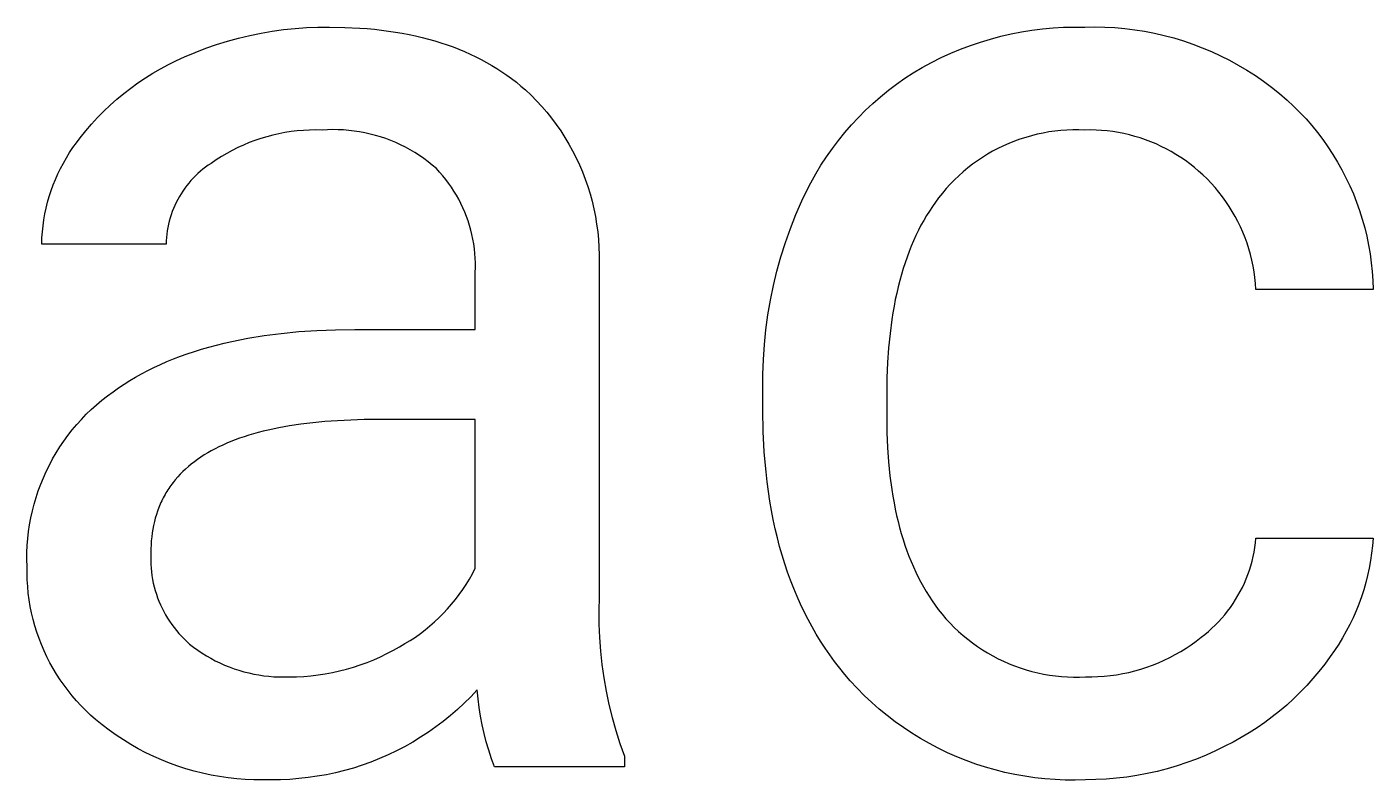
# Model space of a CAD drawing. Header units: millimetres. Extents: x -1656 to 3995, y -637 to 3312.
# Drawn here: x 3819 to 3874.8, y -136.8 to -105.6 of the extents above; entities that cross this region are included whole.
import ezdxf

# ---------------------------------------------------------------- set-up
doc = ezdxf.new("R2010")
doc.units = ezdxf.units.MM
doc.header["$MEASUREMENT"] = 0
doc.layers.add('Domyślny', color=7, linetype='Continuous', true_color=0x000000)

msp = doc.modelspace()

# ---------------------------------------------------------------- linework, layer by layer
at = {"layer": 'Domyślny'}
for p, q in [((3827.774, -106.028), (3828.236, -105.917)), ((3828.236, -105.917), (3828.701, -105.821)), ((3828.701, -105.821), (3829.169, -105.741)), ((3829.169, -105.741), (3829.639, -105.676)), ((3829.639, -105.676), (3830.112, -105.627)), ((3830.112, -105.627), (3830.585, -105.593)), ((3830.585, -105.593), (3831.06, -105.575)), ((3831.06, -105.575), (3831.535, -105.573)), ((3831.535, -105.573), (3832.174, -105.583)), ((3832.174, -105.583), (3832.795, -105.613)), ((3832.795, -105.613), (3833.1, -105.636)), ((3833.1, -105.636), (3833.4, -105.664)), ((3833.4, -105.664), (3833.695, -105.697)), ((3833.695, -105.697), (3833.986, -105.735)), ((3833.986, -105.735), (3834.273, -105.778)), ((3834.273, -105.778), (3834.555, -105.827)), ((3834.555, -105.827), (3834.833, -105.88)), ((3834.833, -105.88), (3835.107, -105.938)), ((3835.107, -105.938), (3835.376, -106.002)), ((3858.93, -106.066), (3859.353, -105.953)), ((3859.353, -105.953), (3859.781, -105.855)), ((3859.781, -105.855), (3860.211, -105.771)), ((3860.211, -105.771), (3860.644, -105.701)), ((3860.644, -105.701), (3861.079, -105.646)), ((3861.079, -105.646), (3861.516, -105.606)), ((3861.516, -105.606), (3861.954, -105.58)), ((3861.954, -105.58), (3862.392, -105.569)), ((3862.392, -105.569), (3862.831, -105.573)), ((3862.831, -105.573), (3863.245, -105.566)), ((3863.245, -105.566), (3863.66, -105.573)), ((3863.66, -105.573), (3864.075, -105.595)), ((3864.075, -105.595), (3864.488, -105.631)), ((3864.488, -105.631), (3864.9, -105.682)), ((3864.9, -105.682), (3865.31, -105.746)), ((3865.31, -105.746), (3865.717, -105.825)), ((3865.717, -105.825), (3866.122, -105.918)), ((3866.122, -105.918), (3866.523, -106.024)), ((3825.972, -106.622), (3826.415, -106.451)), ((3826.415, -106.451), (3826.863, -106.295)), ((3826.863, -106.295), (3827.316, -106.154)), ((3827.316, -106.154), (3827.774, -106.028)), ((3835.376, -106.002), (3835.641, -106.07)), ((3835.641, -106.07), (3835.901, -106.144)), ((3835.901, -106.144), (3836.157, -106.223)), ((3836.157, -106.223), (3836.409, -106.307)), ((3836.409, -106.307), (3836.656, -106.395)), ((3836.656, -106.395), (3836.899, -106.489)), ((3836.899, -106.489), (3837.137, -106.588)), ((3857.279, -106.657), (3857.684, -106.488)), ((3857.684, -106.488), (3858.094, -106.334)), ((3858.094, -106.334), (3858.51, -106.193)), ((3858.51, -106.193), (3858.93, -106.066)), ((3866.523, -106.024), (3866.92, -106.144)), ((3866.92, -106.144), (3867.313, -106.278)), ((3867.313, -106.278), (3867.7, -106.426)), ((3867.7, -106.426), (3868.083, -106.586)), ((3824.867, -107.121), (3825.198, -106.958)), ((3825.198, -106.958), (3825.534, -106.807)), ((3825.534, -106.807), (3825.972, -106.622)), ((3837.137, -106.588), (3837.371, -106.693)), ((3837.371, -106.693), (3837.601, -106.802)), ((3837.601, -106.802), (3837.826, -106.916)), ((3837.826, -106.916), (3838.047, -107.035)), ((3838.047, -107.035), (3838.264, -107.16)), ((3856.101, -107.242), (3856.487, -107.034)), ((3856.487, -107.034), (3856.88, -106.839)), ((3856.88, -106.839), (3857.279, -106.657)), ((3868.083, -106.586), (3868.46, -106.76)), ((3868.46, -106.76), (3868.83, -106.947)), ((3868.83, -106.947), (3869.194, -107.146)), ((3823.909, -107.675), (3824.222, -107.479)), ((3824.222, -107.479), (3824.541, -107.295)), ((3824.541, -107.295), (3824.867, -107.121)), ((3838.264, -107.16), (3838.476, -107.289)), ((3838.476, -107.289), (3838.683, -107.424)), ((3838.683, -107.424), (3838.887, -107.564)), ((3838.887, -107.564), (3839.086, -107.708)), ((3855.372, -107.694), (3855.723, -107.463)), ((3855.723, -107.463), (3856.101, -107.242)), ((3869.194, -107.146), (3869.551, -107.358)), ((3869.551, -107.358), (3869.901, -107.582)), ((3869.901, -107.582), (3870.242, -107.817)), ((3823.013, -108.323), (3823.304, -108.097)), ((3823.304, -108.097), (3823.603, -107.881)), ((3823.603, -107.881), (3823.909, -107.675)), ((3839.086, -107.708), (3839.28, -107.858)), ((3839.28, -107.858), (3839.47, -108.013)), ((3839.47, -108.013), (3839.656, -108.173)), ((3839.656, -108.173), (3839.889, -108.394)), ((3854.371, -108.455), (3854.696, -108.19)), ((3854.696, -108.19), (3855.03, -107.936)), ((3855.03, -107.936), (3855.372, -107.694)), ((3870.242, -107.817), (3870.575, -108.065)), ((3870.575, -108.065), (3870.899, -108.324)), ((3822.454, -108.804), (3822.729, -108.559)), ((3822.729, -108.559), (3823.013, -108.323)), ((3839.889, -108.394), (3840.115, -108.622)), ((3840.115, -108.622), (3840.332, -108.858)), ((3853.748, -109.018), (3854.055, -108.731)), ((3854.055, -108.731), (3854.371, -108.455)), ((3870.899, -108.324), (3871.215, -108.594)), ((3871.215, -108.594), (3871.485, -108.845)), ((3821.929, -109.322), (3822.187, -109.059)), ((3822.187, -109.059), (3822.454, -108.804)), ((3840.332, -108.858), (3840.541, -109.102)), ((3840.541, -109.102), (3840.742, -109.352)), ((3853.166, -109.622), (3853.452, -109.315)), ((3853.452, -109.315), (3853.748, -109.018)), ((3871.485, -108.845), (3871.746, -109.106)), ((3871.746, -109.106), (3871.998, -109.376)), ((3821.21, -110.163), (3821.44, -109.875)), ((3821.44, -109.875), (3821.68, -109.595)), ((3821.68, -109.595), (3821.929, -109.322)), ((3830.203, -109.871), (3829.947, -109.902)), ((3830.459, -109.85), (3830.203, -109.871)), ((3830.716, -109.836), (3830.459, -109.85)), ((3830.973, -109.832), (3830.716, -109.836)), ((3831.231, -109.836), (3830.973, -109.832)), ((3831.453, -109.824), (3831.231, -109.836)), ((3831.677, -109.819), (3831.453, -109.824)), ((3831.9, -109.822), (3831.677, -109.819)), ((3832.123, -109.833), (3831.9, -109.822)), ((3832.346, -109.852), (3832.123, -109.833)), ((3832.567, -109.878), (3832.346, -109.852)), ((3840.742, -109.352), (3840.934, -109.609)), ((3840.934, -109.609), (3841.117, -109.873)), ((3841.117, -109.873), (3841.291, -110.142)), ((3852.891, -109.939), (3853.166, -109.622)), ((3861.84, -109.856), (3861.594, -109.883)), ((3862.087, -109.838), (3861.84, -109.856)), ((3862.335, -109.829), (3862.087, -109.838)), ((3862.583, -109.829), (3862.335, -109.829)), ((3862.831, -109.836), (3862.583, -109.829)), ((3863.064, -109.834), (3862.831, -109.836)), ((3863.297, -109.84), (3863.064, -109.834)), ((3863.53, -109.853), (3863.297, -109.84)), ((3863.763, -109.874), (3863.53, -109.853)), ((3863.994, -109.904), (3863.763, -109.874)), ((3871.998, -109.376), (3872.24, -109.654)), ((3872.24, -109.654), (3872.473, -109.941)), ((3820.91, -110.565), (3821.057, -110.361)), ((3821.057, -110.361), (3821.21, -110.163)), ((3828.209, -110.359), (3827.971, -110.458)), ((3828.45, -110.269), (3828.209, -110.359)), ((3828.694, -110.186), (3828.45, -110.269)), ((3828.94, -110.112), (3828.694, -110.186)), ((3829.189, -110.047), (3828.94, -110.112)), ((3829.44, -109.99), (3829.189, -110.047)), ((3829.693, -109.942), (3829.44, -109.99)), ((3829.947, -109.902), (3829.693, -109.942)), ((3832.788, -109.912), (3832.567, -109.878)), ((3833.007, -109.953), (3832.788, -109.912)), ((3833.225, -110.002), (3833.007, -109.953)), ((3833.441, -110.059), (3833.225, -110.002)), ((3833.655, -110.123), (3833.441, -110.059)), ((3833.867, -110.194), (3833.655, -110.123)), ((3834.076, -110.273), (3833.867, -110.194)), ((3834.282, -110.359), (3834.076, -110.273)), ((3834.485, -110.452), (3834.282, -110.359)), ((3841.291, -110.142), (3841.456, -110.418)), ((3841.456, -110.418), (3841.612, -110.699)), ((3852.373, -110.599), (3852.626, -110.264)), ((3852.626, -110.264), (3852.891, -109.939)), ((3859.684, -110.394), (3859.458, -110.494)), ((3859.914, -110.301), (3859.684, -110.394)), ((3860.147, -110.217), (3859.914, -110.301)), ((3860.383, -110.14), (3860.147, -110.217)), ((3860.621, -110.072), (3860.383, -110.14)), ((3860.862, -110.012), (3860.621, -110.072)), ((3861.104, -109.961), (3860.862, -110.012)), ((3861.348, -109.917), (3861.104, -109.961)), ((3861.594, -109.883), (3861.348, -109.917)), ((3864.225, -109.941), (3863.994, -109.904)), ((3864.454, -109.986), (3864.225, -109.941)), ((3864.681, -110.038), (3864.454, -109.986)), ((3864.907, -110.098), (3864.681, -110.038)), ((3865.13, -110.166), (3864.907, -110.098)), ((3865.351, -110.242), (3865.13, -110.166)), ((3865.569, -110.324), (3865.351, -110.242)), ((3865.784, -110.415), (3865.569, -110.324)), ((3865.996, -110.512), (3865.784, -110.415)), ((3872.473, -109.941), (3872.696, -110.235)), ((3872.696, -110.235), (3872.909, -110.537)), ((3820.514, -111.203), (3820.639, -110.986)), ((3820.639, -110.986), (3820.771, -110.773)), ((3820.771, -110.773), (3820.91, -110.565)), ((3827.059, -110.933), (3826.842, -111.071)), ((3827.281, -110.803), (3827.059, -110.933)), ((3827.507, -110.68), (3827.281, -110.803)), ((3827.737, -110.565), (3827.507, -110.68)), ((3827.971, -110.458), (3827.737, -110.565)), ((3834.684, -110.552), (3834.485, -110.452)), ((3834.881, -110.658), (3834.684, -110.552)), ((3835.073, -110.772), (3834.881, -110.658)), ((3835.261, -110.892), (3835.073, -110.772)), ((3835.445, -111.019), (3835.261, -110.892)), ((3841.612, -110.699), (3841.757, -110.985)), ((3841.757, -110.985), (3841.893, -111.275)), ((3851.902, -111.293), (3852.132, -110.942)), ((3852.132, -110.942), (3852.373, -110.599)), ((3858.59, -110.972), (3858.384, -111.109)), ((3858.8, -110.841), (3858.59, -110.972)), ((3859.015, -110.718), (3858.8, -110.841)), ((3859.235, -110.602), (3859.015, -110.718)), ((3859.458, -110.494), (3859.235, -110.602)), ((3866.205, -110.617), (3865.996, -110.512)), ((3866.41, -110.728), (3866.205, -110.617)), ((3866.611, -110.847), (3866.41, -110.728)), ((3866.808, -110.972), (3866.611, -110.847)), ((3867.001, -111.104), (3866.808, -110.972)), ((3872.909, -110.537), (3873.112, -110.845)), ((3873.112, -110.845), (3873.303, -111.161)), ((3820.288, -111.65), (3820.397, -111.424)), ((3820.397, -111.424), (3820.514, -111.203)), ((3826.19, -111.545), (3826.087, -111.636)), ((3826.296, -111.457), (3826.19, -111.545)), ((3826.404, -111.374), (3826.296, -111.457)), ((3826.515, -111.293), (3826.404, -111.374)), ((3826.629, -111.217), (3826.515, -111.293)), ((3826.842, -111.071), (3826.629, -111.217)), ((3835.625, -111.152), (3835.445, -111.019)), ((3835.799, -111.29), (3835.625, -111.152)), ((3835.969, -111.435), (3835.799, -111.29)), ((3836.103, -111.579), (3835.969, -111.435)), ((3841.893, -111.275), (3842.019, -111.571)), ((3851.684, -111.652), (3851.902, -111.293)), ((3857.987, -111.406), (3857.796, -111.564)), ((3858.183, -111.254), (3857.987, -111.406)), ((3858.384, -111.109), (3858.183, -111.254)), ((3867.189, -111.242), (3867.001, -111.104)), ((3867.372, -111.386), (3867.189, -111.242)), ((3867.55, -111.537), (3867.372, -111.386)), ((3867.723, -111.694), (3867.55, -111.537)), ((3873.303, -111.161), (3873.484, -111.483)), ((3873.484, -111.483), (3873.654, -111.811)), ((3820.093, -112.111), (3820.186, -111.879)), ((3820.186, -111.879), (3820.288, -111.65)), ((3825.709, -112.034), (3825.623, -112.141)), ((3825.799, -111.929), (3825.709, -112.034)), ((3825.891, -111.828), (3825.799, -111.929)), ((3825.988, -111.731), (3825.891, -111.828)), ((3826.087, -111.636), (3825.988, -111.731)), ((3836.232, -111.728), (3836.103, -111.579)), ((3836.355, -111.881), (3836.232, -111.728)), ((3836.474, -112.038), (3836.355, -111.881)), ((3836.587, -112.198), (3836.474, -112.038)), ((3842.019, -111.571), (3842.134, -111.87)), ((3842.134, -111.87), (3842.24, -112.173)), ((3851.287, -112.391), (3851.479, -112.018)), ((3851.479, -112.018), (3851.684, -111.652)), ((3857.258, -112.077), (3857.091, -112.26)), ((3857.431, -111.9), (3857.258, -112.077)), ((3857.611, -111.729), (3857.431, -111.9)), ((3857.796, -111.564), (3857.611, -111.729)), ((3867.898, -111.863), (3867.723, -111.694)), ((3868.067, -112.039), (3867.898, -111.863)), ((3868.23, -112.22), (3868.067, -112.039)), ((3873.654, -111.811), (3873.812, -112.144)), ((3819.861, -112.826), (3819.93, -112.585)), ((3819.93, -112.585), (3820.007, -112.347)), ((3820.007, -112.347), (3820.093, -112.111)), ((3825.317, -112.596), (3825.251, -112.716)), ((3825.388, -112.478), (3825.317, -112.596)), ((3825.463, -112.363), (3825.388, -112.478)), ((3825.541, -112.25), (3825.463, -112.363)), ((3825.623, -112.141), (3825.541, -112.25)), ((3836.694, -112.363), (3836.587, -112.198)), ((3836.796, -112.531), (3836.694, -112.363)), ((3836.892, -112.703), (3836.796, -112.531)), ((3842.24, -112.173), (3842.335, -112.48)), ((3842.335, -112.48), (3842.419, -112.789)), ((3851.107, -112.77), (3851.287, -112.391)), ((3856.776, -112.643), (3856.644, -112.821)), ((3856.93, -112.449), (3856.776, -112.643)), ((3857.091, -112.26), (3856.93, -112.449)), ((3868.386, -112.407), (3868.23, -112.22)), ((3868.536, -112.599), (3868.386, -112.407)), ((3868.678, -112.796), (3868.536, -112.599)), ((3873.812, -112.144), (3873.959, -112.483)), ((3873.959, -112.483), (3874.094, -112.826)), ((3819.749, -113.314), (3819.801, -113.069)), ((3819.801, -113.069), (3819.861, -112.826)), ((3825.026, -113.216), (3824.98, -113.346)), ((3825.075, -113.088), (3825.026, -113.216)), ((3825.13, -112.962), (3825.075, -113.088)), ((3825.188, -112.838), (3825.13, -112.962)), ((3825.251, -112.716), (3825.188, -112.838)), ((3836.982, -112.877), (3836.892, -112.703)), ((3837.066, -113.055), (3836.982, -112.877)), ((3837.145, -113.235), (3837.066, -113.055)), ((3842.419, -112.789), (3842.493, -113.102)), ((3842.493, -113.102), (3842.556, -113.416)), ((3850.862, -113.338), (3851.107, -112.77)), ((3856.392, -113.191), (3856.273, -113.384)), ((3856.516, -113.004), (3856.392, -113.191)), ((3856.644, -112.821), (3856.516, -113.004)), ((3868.814, -112.999), (3868.678, -112.796)), ((3868.943, -113.205), (3868.814, -112.999)), ((3869.065, -113.417), (3868.943, -113.205)), ((3874.094, -112.826), (3874.218, -113.174)), ((3874.218, -113.174), (3874.329, -113.526)), ((3819.67, -113.809), (3819.705, -113.561)), ((3819.705, -113.561), (3819.749, -113.314)), ((3824.87, -113.742), (3824.842, -113.877)), ((3824.902, -113.609), (3824.87, -113.742)), ((3824.939, -113.476), (3824.902, -113.609)), ((3824.98, -113.346), (3824.939, -113.476)), ((3837.217, -113.418), (3837.145, -113.235)), ((3837.282, -113.603), (3837.217, -113.418)), ((3837.342, -113.791), (3837.282, -113.603)), ((3842.556, -113.416), (3842.608, -113.733)), ((3842.608, -113.733), (3842.65, -114.051)), ((3850.636, -113.913), (3850.862, -113.338)), ((3856.157, -113.581), (3856.046, -113.784)), ((3856.273, -113.384), (3856.157, -113.581)), ((3869.179, -113.632), (3869.065, -113.417)), ((3869.285, -113.851), (3869.179, -113.632)), ((3874.329, -113.526), (3874.429, -113.882)), ((3819.617, -114.558), (3819.626, -114.308)), ((3819.626, -114.308), (3819.644, -114.058)), ((3819.644, -114.058), (3819.67, -113.809)), ((3824.786, -114.284), (3824.777, -114.421)), ((3824.8, -114.148), (3824.786, -114.284)), ((3824.819, -114.012), (3824.8, -114.148)), ((3824.842, -113.877), (3824.819, -114.012)), ((3837.395, -113.98), (3837.342, -113.791)), ((3837.441, -114.171), (3837.395, -113.98)), ((3837.481, -114.363), (3837.441, -114.171)), ((3842.65, -114.051), (3842.68, -114.371)), ((3850.43, -114.496), (3850.636, -113.913)), ((3855.836, -114.203), (3855.738, -114.42)), ((3855.939, -113.991), (3855.836, -114.203)), ((3856.046, -113.784), (3855.939, -113.991)), ((3869.384, -114.074), (3869.285, -113.851)), ((3869.475, -114.3), (3869.384, -114.074)), ((3869.558, -114.529), (3869.475, -114.3)), ((3874.429, -113.882), (3874.516, -114.24)), ((3874.516, -114.24), (3874.59, -114.602)), ((3824.772, -114.558), (3819.617, -114.558)), ((3824.777, -114.421), (3824.772, -114.558)), ((3837.515, -114.557), (3837.481, -114.363)), ((3837.542, -114.752), (3837.515, -114.557)), ((3837.562, -114.947), (3837.542, -114.752)), ((3842.68, -114.371), (3842.7, -114.691)), ((3842.7, -114.691), (3842.709, -115.012)), ((3850.244, -115.086), (3850.43, -114.496)), ((3855.553, -114.869), (3855.467, -115.1)), ((3855.643, -114.642), (3855.553, -114.869)), ((3855.738, -114.42), (3855.643, -114.642)), ((3869.633, -114.761), (3869.558, -114.529)), ((3869.7, -114.995), (3869.633, -114.761)), ((3874.59, -114.602), (3874.653, -114.966)), ((3837.575, -115.143), (3837.562, -114.947)), ((3837.582, -115.34), (3837.575, -115.143)), ((3837.583, -115.536), (3837.582, -115.34)), ((3842.709, -115.012), (3842.706, -115.333)), ((3842.706, -115.333), (3842.706, -129.182)), ((3850.078, -115.682), (3850.244, -115.086)), ((3855.385, -115.337), (3855.307, -115.578)), ((3855.467, -115.1), (3855.385, -115.337)), ((3869.758, -115.231), (3869.7, -114.995)), ((3869.808, -115.47), (3869.758, -115.231)), ((3874.653, -114.966), (3874.703, -115.332)), ((3874.703, -115.332), (3874.74, -115.699)), ((3837.576, -115.733), (3837.583, -115.536)), ((3837.576, -118.098), (3837.576, -115.733)), ((3849.932, -116.283), (3850.078, -115.682)), ((3855.234, -115.825), (3855.165, -116.076)), ((3855.307, -115.578), (3855.234, -115.825)), ((3869.85, -115.71), (3869.808, -115.47)), ((3869.884, -115.951), (3869.85, -115.71)), ((3869.909, -116.193), (3869.884, -115.951)), ((3874.74, -115.699), (3874.765, -116.067)), ((3849.808, -116.888), (3849.932, -116.283)), ((3855.1, -116.332), (3855.039, -116.593)), ((3855.165, -116.076), (3855.1, -116.332)), ((3869.926, -116.436), (3869.909, -116.193)), ((3874.777, -116.436), (3869.926, -116.436)), ((3874.765, -116.067), (3874.777, -116.436)), ((3849.704, -117.498), (3849.808, -116.888)), ((3854.982, -116.859), (3854.93, -117.13)), ((3855.039, -116.593), (3854.982, -116.859)), ((3849.62, -118.111), (3849.704, -117.498)), ((3854.882, -117.406), (3854.837, -117.687)), ((3854.93, -117.13), (3854.882, -117.406)), ((3829.54, -118.259), (3830.268, -118.188)), ((3830.268, -118.188), (3831.019, -118.138)), ((3831.019, -118.138), (3831.792, -118.108)), ((3831.792, -118.108), (3832.588, -118.098)), ((3832.588, -118.098), (3837.576, -118.098)), ((3849.558, -118.726), (3849.62, -118.111)), ((3854.837, -117.687), (3854.762, -118.263)), ((3826.544, -118.826), (3826.854, -118.743)), ((3826.854, -118.743), (3827.17, -118.665)), ((3827.17, -118.665), (3827.492, -118.591)), ((3827.492, -118.591), (3827.819, -118.523)), ((3827.819, -118.523), (3828.152, -118.46)), ((3828.152, -118.46), (3828.835, -118.35)), ((3828.835, -118.35), (3829.54, -118.259)), ((3849.517, -119.343), (3849.558, -118.726)), ((3854.762, -118.263), (3854.703, -118.858)), ((3824.801, -119.43), (3825.078, -119.317)), ((3825.078, -119.317), (3825.36, -119.209)), ((3825.36, -119.209), (3825.647, -119.105)), ((3825.647, -119.105), (3825.941, -119.007)), ((3825.941, -119.007), (3826.239, -118.914)), ((3826.239, -118.914), (3826.544, -118.826)), ((3849.497, -119.961), (3849.517, -119.343)), ((3854.703, -118.858), (3854.661, -119.473)), ((3823.753, -119.934), (3824.007, -119.801)), ((3824.007, -119.801), (3824.266, -119.672)), ((3824.266, -119.672), (3824.531, -119.549)), ((3824.531, -119.549), (3824.801, -119.43)), ((3854.661, -119.473), (3854.636, -120.108)), ((3822.795, -120.519), (3823.026, -120.365)), ((3823.026, -120.365), (3823.263, -120.216)), ((3823.263, -120.216), (3823.505, -120.073)), ((3823.505, -120.073), (3823.753, -119.934)), ((3849.498, -120.579), (3849.497, -119.961)), ((3854.636, -120.108), (3854.628, -120.763)), ((3821.885, -121.215), (3822.107, -121.028)), ((3822.107, -121.028), (3822.335, -120.849)), ((3822.335, -120.849), (3822.57, -120.677)), ((3822.57, -120.677), (3822.795, -120.519)), ((3849.498, -121.441), (3849.498, -120.579)), ((3854.628, -120.763), (3854.628, -121.729)), ((3821.462, -121.612), (3821.67, -121.41)), ((3821.67, -121.41), (3821.885, -121.215)), ((3849.512, -122.319), (3849.498, -121.441)), ((3820.88, -122.259), (3821.066, -122.037)), ((3821.066, -122.037), (3821.26, -121.821)), ((3821.26, -121.821), (3821.462, -121.612)), ((3829.887, -122.093), (3829.436, -122.174)), ((3830.356, -122.023), (3829.887, -122.093)), ((3830.844, -121.963), (3830.356, -122.023)), ((3831.35, -121.915), (3830.844, -121.963)), ((3831.874, -121.877), (3831.35, -121.915)), ((3832.417, -121.85), (3831.874, -121.877)), ((3832.978, -121.834), (3832.417, -121.85)), ((3833.558, -121.829), (3832.978, -121.834)), ((3837.576, -121.829), (3833.558, -121.829)), ((3837.576, -127.991), (3837.576, -121.829)), ((3854.628, -121.729), (3854.636, -122.366)), ((3820.531, -122.722), (3820.701, -122.487)), ((3820.701, -122.487), (3820.88, -122.259)), ((3827.634, -122.672), (3827.457, -122.741)), ((3827.816, -122.606), (3827.634, -122.672)), ((3828.002, -122.542), (3827.816, -122.606)), ((3828.193, -122.482), (3828.002, -122.542)), ((3828.389, -122.423), (3828.193, -122.482)), ((3828.589, -122.368), (3828.389, -122.423)), ((3828.794, -122.316), (3828.589, -122.368)), ((3829.003, -122.266), (3828.794, -122.316)), ((3829.436, -122.174), (3829.003, -122.266)), ((3849.554, -123.172), (3849.512, -122.319)), ((3854.636, -122.366), (3854.661, -122.984)), ((3820.068, -123.459), (3820.214, -123.208)), ((3820.214, -123.208), (3820.368, -122.963)), ((3820.368, -122.963), (3820.531, -122.722)), ((3826.491, -123.21), (3826.346, -123.298)), ((3826.641, -123.125), (3826.491, -123.21)), ((3826.795, -123.043), (3826.641, -123.125)), ((3826.953, -122.963), (3826.795, -123.043)), ((3827.117, -122.886), (3826.953, -122.963)), ((3827.285, -122.812), (3827.117, -122.886)), ((3827.457, -122.741), (3827.285, -122.812)), ((3849.586, -123.59), (3849.554, -123.172)), ((3854.661, -122.984), (3854.703, -123.584)), ((3819.803, -123.976), (3819.931, -123.715)), ((3819.931, -123.715), (3820.068, -123.459)), ((3825.69, -123.777), (3825.573, -123.88)), ((3825.812, -123.675), (3825.69, -123.777)), ((3825.939, -123.577), (3825.812, -123.675)), ((3826.07, -123.481), (3825.939, -123.577)), ((3826.206, -123.388), (3826.07, -123.481)), ((3826.346, -123.298), (3826.206, -123.388)), ((3849.625, -124.002), (3849.586, -123.59)), ((3854.703, -123.584), (3854.761, -124.166)), ((3819.574, -124.509), (3819.684, -124.24)), ((3819.684, -124.24), (3819.803, -123.976)), ((3825.15, -124.323), (3825.102, -124.381)), ((3825.249, -124.208), (3825.15, -124.323)), ((3825.352, -124.096), (3825.249, -124.208)), ((3825.46, -123.987), (3825.352, -124.096)), ((3825.573, -123.88), (3825.46, -123.987)), ((3849.671, -124.409), (3849.625, -124.002)), ((3854.761, -124.166), (3854.836, -124.729)), ((3819.383, -125.057), (3819.474, -124.781)), ((3819.474, -124.781), (3819.574, -124.509)), ((3824.762, -124.872), (3824.724, -124.937)), ((3824.8, -124.809), (3824.762, -124.872)), ((3824.84, -124.745), (3824.8, -124.809)), ((3824.881, -124.683), (3824.84, -124.745)), ((3824.923, -124.621), (3824.881, -124.683)), ((3824.966, -124.56), (3824.923, -124.621)), ((3825.01, -124.5), (3824.966, -124.56)), ((3825.055, -124.44), (3825.01, -124.5)), ((3825.102, -124.381), (3825.055, -124.44)), ((3849.724, -124.809), (3849.671, -124.409)), ((3849.784, -125.204), (3849.724, -124.809)), ((3854.836, -124.729), (3854.88, -125.003)), ((3819.23, -125.617), (3819.301, -125.335)), ((3819.301, -125.335), (3819.383, -125.057)), ((3824.467, -125.476), (3824.414, -125.618)), ((3824.495, -125.406), (3824.467, -125.476)), ((3824.524, -125.337), (3824.495, -125.406)), ((3824.555, -125.269), (3824.524, -125.337)), ((3824.586, -125.201), (3824.555, -125.269)), ((3824.619, -125.134), (3824.586, -125.201)), ((3824.653, -125.068), (3824.619, -125.134)), ((3824.688, -125.002), (3824.653, -125.068)), ((3824.724, -124.937), (3824.688, -125.002)), ((3849.851, -125.592), (3849.784, -125.204)), ((3854.88, -125.003), (3854.928, -125.273)), ((3854.928, -125.273), (3854.98, -125.538)), ((3819.115, -126.185), (3819.167, -125.9)), ((3819.167, -125.9), (3819.23, -125.617)), ((3824.322, -125.909), (3824.282, -126.059)), ((3824.365, -125.762), (3824.322, -125.909)), ((3824.414, -125.618), (3824.365, -125.762)), ((3849.925, -125.975), (3849.851, -125.592)), ((3850.007, -126.352), (3849.925, -125.975)), ((3854.98, -125.538), (3855.036, -125.799)), ((3855.036, -125.799), (3855.097, -126.055)), ((3819.04, -126.761), (3819.073, -126.473)), ((3819.073, -126.473), (3819.115, -126.185)), ((3824.193, -126.524), (3824.172, -126.685)), ((3824.218, -126.367), (3824.193, -126.524)), ((3824.248, -126.212), (3824.218, -126.367)), ((3824.282, -126.059), (3824.248, -126.212)), ((3850.095, -126.723), (3850.007, -126.352)), ((3855.097, -126.055), (3855.161, -126.306)), ((3855.161, -126.306), (3855.23, -126.552)), ((3855.23, -126.552), (3855.303, -126.794)), ((3819.005, -127.34), (3819.017, -127.05)), ((3819.017, -127.05), (3819.04, -126.761)), ((3824.144, -127.014), (3824.138, -127.183)), ((3824.156, -126.848), (3824.144, -127.014)), ((3824.172, -126.685), (3824.156, -126.848)), ((3850.19, -127.088), (3850.095, -126.723)), ((3850.293, -127.447), (3850.19, -127.088)), ((3855.303, -126.794), (3855.38, -127.032)), ((3855.38, -127.032), (3855.461, -127.264)), ((3869.847, -127.32), (3869.88, -127.13)), ((3869.88, -127.13), (3869.906, -126.938)), ((3869.906, -126.938), (3869.926, -126.746)), ((3869.926, -126.746), (3874.777, -126.746)), ((3874.752, -127.056), (3874.717, -127.365)), ((3874.777, -126.746), (3874.752, -127.056)), ((3819.002, -127.63), (3819.005, -127.34)), ((3819.009, -127.92), (3819.002, -127.63)), ((3824.135, -127.354), (3824.13, -127.511)), ((3824.13, -127.511), (3824.13, -127.669)), ((3824.13, -127.669), (3824.135, -127.826)), ((3824.138, -127.183), (3824.135, -127.354)), ((3850.402, -127.8), (3850.293, -127.447)), ((3855.461, -127.264), (3855.547, -127.492)), ((3855.547, -127.492), (3855.636, -127.716)), ((3855.636, -127.716), (3855.73, -127.935)), ((3869.711, -127.883), (3869.763, -127.697)), ((3869.763, -127.697), (3869.808, -127.509)), ((3869.808, -127.509), (3869.847, -127.32)), ((3874.672, -127.673), (3874.617, -127.979)), ((3874.717, -127.365), (3874.672, -127.673)), ((3819.008, -128.196), (3819.009, -127.92)), ((3819.016, -128.472), (3819.008, -128.196)), ((3824.135, -127.826), (3824.145, -127.983)), ((3824.145, -127.983), (3824.161, -128.139)), ((3824.161, -128.139), (3824.182, -128.295)), ((3837.333, -128.438), (3837.459, -128.217)), ((3837.459, -128.217), (3837.576, -127.991)), ((3850.519, -128.148), (3850.402, -127.8)), ((3850.643, -128.489), (3850.519, -128.148)), ((3855.73, -127.935), (3855.828, -128.149)), ((3855.828, -128.149), (3855.93, -128.358)), ((3869.519, -128.43), (3869.589, -128.25)), ((3869.589, -128.25), (3869.653, -128.067)), ((3869.653, -128.067), (3869.711, -127.883)), ((3874.617, -127.979), (3874.551, -128.283)), ((3819.033, -128.748), (3819.016, -128.472)), ((3819.059, -129.022), (3819.033, -128.748)), ((3824.182, -128.295), (3824.208, -128.45)), ((3824.208, -128.45), (3824.239, -128.604)), ((3824.239, -128.604), (3824.276, -128.757)), ((3824.276, -128.757), (3824.317, -128.909)), ((3837.061, -128.868), (3837.201, -128.656)), ((3837.201, -128.656), (3837.333, -128.438)), ((3850.773, -128.825), (3850.643, -128.489)), ((3850.911, -129.155), (3850.773, -128.825)), ((3855.93, -128.358), (3856.036, -128.563)), ((3856.036, -128.563), (3856.147, -128.763)), ((3856.147, -128.763), (3856.261, -128.959)), ((3869.273, -128.954), (3869.361, -128.782)), ((3869.361, -128.782), (3869.443, -128.607)), ((3869.443, -128.607), (3869.519, -128.43)), ((3874.475, -128.584), (3874.389, -128.883)), ((3874.551, -128.283), (3874.475, -128.584)), ((3819.095, -129.296), (3819.059, -129.022)), ((3819.141, -129.568), (3819.095, -129.296)), ((3824.317, -128.909), (3824.364, -129.059)), ((3824.364, -129.059), (3824.416, -129.208)), ((3824.416, -129.208), (3824.473, -129.354)), ((3824.473, -129.354), (3824.534, -129.499)), ((3836.6, -129.476), (3836.76, -129.279)), ((3836.76, -129.279), (3836.914, -129.076)), ((3836.914, -129.076), (3837.061, -128.868)), ((3842.706, -129.182), (3842.694, -129.742)), ((3851.056, -129.478), (3850.911, -129.155)), ((3856.261, -128.959), (3856.38, -129.149)), ((3856.38, -129.149), (3856.503, -129.336)), ((3856.503, -129.336), (3856.63, -129.517)), ((3868.976, -129.451), (3869.081, -129.289)), ((3869.081, -129.289), (3869.18, -129.123)), ((3869.18, -129.123), (3869.273, -128.954)), ((3874.293, -129.179), (3874.187, -129.472)), ((3874.389, -128.883), (3874.293, -129.179)), ((3819.195, -129.839), (3819.141, -129.568)), ((3819.259, -130.107), (3819.195, -129.839)), ((3824.534, -129.499), (3824.601, -129.642)), ((3824.601, -129.642), (3824.672, -129.782)), ((3824.672, -129.782), (3824.748, -129.92)), ((3824.748, -129.92), (3824.828, -130.055)), ((3836.079, -130.035), (3836.259, -129.854)), ((3836.259, -129.854), (3836.432, -129.668)), ((3836.432, -129.668), (3836.6, -129.476)), ((3842.694, -129.742), (3842.699, -130.302)), ((3851.208, -129.796), (3851.056, -129.478)), ((3851.367, -130.108), (3851.208, -129.796)), ((3856.63, -129.517), (3856.762, -129.694)), ((3856.762, -129.694), (3856.917, -129.889)), ((3856.917, -129.889), (3857.08, -130.078)), ((3868.504, -130.063), (3868.63, -129.916)), ((3868.63, -129.916), (3868.75, -129.765)), ((3868.75, -129.765), (3868.866, -129.61)), ((3868.866, -129.61), (3868.976, -129.451)), ((3874.072, -129.76), (3873.947, -130.045)), ((3874.187, -129.472), (3874.072, -129.76)), ((3819.332, -130.373), (3819.259, -130.107)), ((3819.414, -130.637), (3819.332, -130.373)), ((3824.828, -130.055), (3824.913, -130.187)), ((3824.913, -130.187), (3825.003, -130.317)), ((3825.003, -130.317), (3825.096, -130.443)), ((3825.096, -130.443), (3825.194, -130.566)), ((3835.505, -130.538), (3835.702, -130.376)), ((3835.702, -130.376), (3835.894, -130.209)), ((3835.894, -130.209), (3836.079, -130.035)), ((3842.699, -130.302), (3842.723, -130.861)), ((3851.533, -130.415), (3851.367, -130.108)), ((3851.706, -130.715), (3851.533, -130.415)), ((3857.08, -130.078), (3857.248, -130.261)), ((3857.248, -130.261), (3857.423, -130.438)), ((3857.423, -130.438), (3857.604, -130.61)), ((3867.955, -130.605), (3868.099, -130.477)), ((3868.099, -130.477), (3868.239, -130.343)), ((3868.239, -130.343), (3868.374, -130.205)), ((3868.374, -130.205), (3868.504, -130.063)), ((3873.812, -130.326), (3873.668, -130.601)), ((3873.947, -130.045), (3873.812, -130.326)), ((3819.505, -130.897), (3819.414, -130.637)), ((3819.605, -131.154), (3819.505, -130.897)), ((3825.194, -130.566), (3825.296, -130.686)), ((3825.296, -130.686), (3825.402, -130.802)), ((3825.402, -130.802), (3825.512, -130.915)), ((3825.512, -130.915), (3825.625, -131.024)), ((3825.625, -131.024), (3825.743, -131.129)), ((3834.666, -131.113), (3834.883, -130.98)), ((3834.883, -130.98), (3835.095, -130.84)), ((3835.095, -130.84), (3835.303, -130.692)), ((3835.303, -130.692), (3835.505, -130.538)), ((3842.723, -130.861), (3842.766, -131.419)), ((3851.886, -131.01), (3851.706, -130.715)), ((3852.074, -131.298), (3851.886, -131.01)), ((3857.604, -130.61), (3857.791, -130.774)), ((3857.791, -130.774), (3857.984, -130.933)), ((3857.984, -130.933), (3858.181, -131.084)), ((3867.24, -131.157), (3867.45, -131.006)), ((3867.45, -131.006), (3867.654, -130.848)), ((3867.654, -130.848), (3867.807, -130.729)), ((3867.807, -130.729), (3867.955, -130.605)), ((3873.515, -130.872), (3873.353, -131.137)), ((3873.668, -130.601), (3873.515, -130.872)), ((3819.713, -131.408), (3819.605, -131.154)), ((3819.831, -131.658), (3819.713, -131.408)), ((3825.743, -131.129), (3825.91, -131.259)), ((3825.91, -131.259), (3826.081, -131.383)), ((3826.081, -131.383), (3826.257, -131.501)), ((3826.257, -131.501), (3826.436, -131.613)), ((3826.436, -131.613), (3826.619, -131.718)), ((3833.649, -131.657), (3833.919, -131.526)), ((3833.919, -131.526), (3834.184, -131.387)), ((3834.184, -131.387), (3834.445, -131.239)), ((3834.445, -131.239), (3834.666, -131.113)), ((3842.766, -131.419), (3842.827, -131.976)), ((3852.268, -131.581), (3852.074, -131.298)), ((3852.469, -131.858), (3852.268, -131.581)), ((3858.181, -131.084), (3858.384, -131.229)), ((3858.384, -131.229), (3858.592, -131.367)), ((3858.592, -131.367), (3858.804, -131.497)), ((3858.804, -131.497), (3859.021, -131.62)), ((3859.021, -131.62), (3859.242, -131.735)), ((3866.353, -131.687), (3866.582, -131.566)), ((3866.582, -131.566), (3866.806, -131.437)), ((3866.806, -131.437), (3867.026, -131.301)), ((3867.026, -131.301), (3867.24, -131.157)), ((3873.182, -131.397), (3873.003, -131.651)), ((3873.353, -131.137), (3873.182, -131.397)), ((3819.956, -131.904), (3819.831, -131.658)), ((3820.09, -132.145), (3819.956, -131.904)), ((3820.232, -132.381), (3820.09, -132.145)), ((3826.619, -131.718), (3826.806, -131.818)), ((3826.806, -131.818), (3826.996, -131.911)), ((3826.996, -131.911), (3827.189, -131.997)), ((3827.189, -131.997), (3827.385, -132.077)), ((3827.385, -132.077), (3827.584, -132.15)), ((3827.584, -132.15), (3827.785, -132.216)), ((3831.952, -132.244), (3832.243, -132.17)), ((3832.243, -132.17), (3832.531, -132.086)), ((3832.531, -132.086), (3832.815, -131.993)), ((3832.815, -131.993), (3833.097, -131.89)), ((3833.097, -131.89), (3833.375, -131.778)), ((3833.375, -131.778), (3833.649, -131.657)), ((3842.827, -131.976), (3842.906, -132.53)), ((3852.678, -132.129), (3852.469, -131.858)), ((3852.894, -132.394), (3852.678, -132.129)), ((3859.242, -131.735), (3859.466, -131.843)), ((3859.466, -131.843), (3859.695, -131.943)), ((3859.695, -131.943), (3859.926, -132.035)), ((3859.926, -132.035), (3860.161, -132.118)), ((3860.161, -132.118), (3860.398, -132.194)), ((3864.906, -132.239), (3865.155, -132.168)), ((3865.155, -132.168), (3865.401, -132.088)), ((3865.401, -132.088), (3865.644, -132)), ((3865.644, -132), (3865.884, -131.904)), ((3865.884, -131.904), (3866.12, -131.799)), ((3866.12, -131.799), (3866.353, -131.687)), ((3872.774, -131.962), (3872.535, -132.265)), ((3873.003, -131.651), (3872.774, -131.962)), ((3820.383, -132.613), (3820.232, -132.381)), ((3820.541, -132.839), (3820.383, -132.613)), ((3827.785, -132.216), (3827.988, -132.276)), ((3827.988, -132.276), (3828.193, -132.328)), ((3828.193, -132.328), (3828.4, -132.373)), ((3828.4, -132.373), (3828.608, -132.411)), ((3828.608, -132.411), (3828.817, -132.442)), ((3828.817, -132.442), (3829.028, -132.466)), ((3829.028, -132.466), (3829.239, -132.482)), ((3829.239, -132.482), (3829.45, -132.491)), ((3829.45, -132.491), (3829.662, -132.493)), ((3829.662, -132.493), (3829.873, -132.488)), ((3829.873, -132.488), (3830.173, -132.483)), ((3830.173, -132.483), (3830.472, -132.468)), ((3830.472, -132.468), (3830.771, -132.443)), ((3830.771, -132.443), (3831.069, -132.408)), ((3831.069, -132.408), (3831.365, -132.363)), ((3831.365, -132.363), (3831.66, -132.309)), ((3831.66, -132.309), (3831.952, -132.244)), ((3842.906, -132.53), (3843.004, -133.081)), ((3853.116, -132.653), (3852.894, -132.394)), ((3853.402, -132.961), (3853.116, -132.653)), ((3860.398, -132.194), (3860.638, -132.262)), ((3860.638, -132.262), (3860.88, -132.321)), ((3860.88, -132.321), (3861.124, -132.372)), ((3861.124, -132.372), (3861.369, -132.414)), ((3861.369, -132.414), (3861.616, -132.448)), ((3861.616, -132.448), (3861.864, -132.473)), ((3861.864, -132.473), (3862.113, -132.49)), ((3862.113, -132.49), (3862.362, -132.498)), ((3862.362, -132.498), (3862.611, -132.497)), ((3862.611, -132.497), (3862.86, -132.488)), ((3862.86, -132.488), (3863.118, -132.488)), ((3863.118, -132.488), (3863.377, -132.479)), ((3863.377, -132.479), (3863.635, -132.461)), ((3863.635, -132.461), (3863.892, -132.435)), ((3863.892, -132.435), (3864.148, -132.399)), ((3864.148, -132.399), (3864.402, -132.354)), ((3864.402, -132.354), (3864.655, -132.301)), ((3864.655, -132.301), (3864.906, -132.239)), ((3872.286, -132.56), (3872.027, -132.847)), ((3872.535, -132.265), (3872.286, -132.56)), ((3820.706, -133.06), (3820.541, -132.839)), ((3820.879, -133.275), (3820.706, -133.06)), ((3821.06, -133.484), (3820.879, -133.275)), ((3837.66, -133.03), (3837.396, -133.309)), ((3837.692, -133.393), (3837.66, -133.03)), ((3843.004, -133.081), (3843.119, -133.629)), ((3853.697, -133.259), (3853.402, -132.961)), ((3854.003, -133.547), (3853.697, -133.259)), ((3871.76, -133.125), (3871.483, -133.394)), ((3872.027, -132.847), (3871.76, -133.125)), ((3821.247, -133.686), (3821.06, -133.484)), ((3821.441, -133.882), (3821.247, -133.686)), ((3836.842, -133.839), (3836.552, -134.09)), ((3837.124, -133.579), (3836.842, -133.839)), ((3837.396, -133.309), (3837.124, -133.579)), ((3837.737, -133.755), (3837.692, -133.393)), ((3837.794, -134.115), (3837.737, -133.755)), ((3843.119, -133.629), (3843.253, -134.173)), ((3854.319, -133.825), (3854.003, -133.547)), ((3854.643, -134.092), (3854.319, -133.825)), ((3871.197, -133.654), (3870.903, -133.904)), ((3871.483, -133.394), (3871.197, -133.654)), ((3821.642, -134.071), (3821.441, -133.882)), ((3821.849, -134.254), (3821.642, -134.071)), ((3822.126, -134.48), (3821.849, -134.254)), ((3836.254, -134.332), (3835.948, -134.563)), ((3836.552, -134.09), (3836.254, -134.332)), ((3837.862, -134.473), (3837.794, -134.115)), ((3843.253, -134.173), (3843.404, -134.712)), ((3854.977, -134.347), (3854.643, -134.092)), ((3855.319, -134.591), (3854.977, -134.347)), ((3870.291, -134.374), (3869.974, -134.594)), ((3870.601, -134.144), (3870.291, -134.374)), ((3870.903, -133.904), (3870.601, -134.144)), ((3822.411, -134.697), (3822.126, -134.48)), ((3822.703, -134.904), (3822.411, -134.697)), ((3823.001, -135.101), (3822.703, -134.904)), ((3835.634, -134.783), (3835.313, -134.993)), ((3835.948, -134.563), (3835.634, -134.783)), ((3837.943, -134.829), (3837.862, -134.473)), ((3838.035, -135.181), (3837.943, -134.829)), ((3843.404, -134.712), (3843.573, -135.246)), ((3855.669, -134.823), (3855.319, -134.591)), ((3856.027, -135.043), (3855.669, -134.823)), ((3869.649, -134.803), (3869.318, -135.002)), ((3869.974, -134.594), (3869.649, -134.803)), ((3823.306, -135.288), (3823.001, -135.101)), ((3823.617, -135.465), (3823.306, -135.288)), ((3823.934, -135.631), (3823.617, -135.465)), ((3834.65, -135.38), (3834.31, -135.557)), ((3834.985, -135.192), (3834.65, -135.38)), ((3835.313, -134.993), (3834.985, -135.192)), ((3838.138, -135.531), (3838.035, -135.181)), ((3838.254, -135.877), (3838.138, -135.531)), ((3843.573, -135.246), (3843.76, -135.774)), ((3856.392, -135.251), (3856.027, -135.043)), ((3856.764, -135.446), (3856.392, -135.251)), ((3857.142, -135.629), (3856.764, -135.446)), ((3868.637, -135.365), (3868.253, -135.554)), ((3868.981, -135.189), (3868.637, -135.365)), ((3869.318, -135.002), (3868.981, -135.189)), ((3824.256, -135.786), (3823.934, -135.631)), ((3824.584, -135.93), (3824.256, -135.786)), ((3824.916, -136.064), (3824.584, -135.93)), ((3825.252, -136.185), (3824.916, -136.064)), ((3833.255, -136.017), (3832.894, -136.146)), ((3833.612, -135.875), (3833.255, -136.017)), ((3833.963, -135.722), (3833.612, -135.875)), ((3834.31, -135.557), (3833.963, -135.722)), ((3838.38, -136.219), (3838.254, -135.877)), ((3843.76, -135.774), (3843.76, -136.219)), ((3857.527, -135.798), (3857.142, -135.629)), ((3857.917, -135.955), (3857.527, -135.798)), ((3858.312, -136.098), (3857.917, -135.955)), ((3867.064, -136.041), (3866.657, -136.176)), ((3867.466, -135.893), (3867.064, -136.041)), ((3867.862, -135.73), (3867.466, -135.893)), ((3868.253, -135.554), (3867.862, -135.73)), ((3825.592, -136.296), (3825.252, -136.185)), ((3825.936, -136.395), (3825.592, -136.296)), ((3826.283, -136.482), (3825.936, -136.395)), ((3826.633, -136.558), (3826.283, -136.482)), ((3826.985, -136.621), (3826.633, -136.558)), ((3827.339, -136.673), (3826.985, -136.621)), ((3831.034, -136.608), (3830.655, -136.662)), ((3831.412, -136.541), (3831.034, -136.608)), ((3831.787, -136.461), (3831.412, -136.541)), ((3832.16, -136.368), (3831.787, -136.461)), ((3832.529, -136.264), (3832.16, -136.368)), ((3832.894, -136.146), (3832.529, -136.264)), ((3843.76, -136.219), (3838.38, -136.219)), ((3858.712, -136.227), (3858.312, -136.098)), ((3859.115, -136.343), (3858.712, -136.227)), ((3859.523, -136.445), (3859.115, -136.343)), ((3859.934, -136.533), (3859.523, -136.445)), ((3860.347, -136.607), (3859.934, -136.533)), ((3860.763, -136.666), (3860.347, -136.607)), ((3864.568, -136.64), (3864.143, -136.69)), ((3864.992, -136.576), (3864.568, -136.64)), ((3865.413, -136.498), (3864.992, -136.576)), ((3865.831, -136.405), (3865.413, -136.498)), ((3866.246, -136.298), (3865.831, -136.405)), ((3866.657, -136.176), (3866.246, -136.298)), ((3827.694, -136.713), (3827.339, -136.673)), ((3828.051, -136.741), (3827.694, -136.713)), ((3828.408, -136.757), (3828.051, -136.741)), ((3828.766, -136.76), (3828.408, -136.757)), ((3829.124, -136.752), (3828.766, -136.76)), ((3829.507, -136.749), (3829.124, -136.752)), ((3829.891, -136.733), (3829.507, -136.749)), ((3830.273, -136.704), (3829.891, -136.733)), ((3830.655, -136.662), (3830.273, -136.704)), ((3861.181, -136.712), (3860.763, -136.666)), ((3861.6, -136.744), (3861.181, -136.712)), ((3862.02, -136.761), (3861.6, -136.744)), ((3862.44, -136.764), (3862.02, -136.761)), ((3862.86, -136.752), (3862.44, -136.764)), ((3863.288, -136.746), (3862.86, -136.752)), ((3863.716, -136.725), (3863.288, -136.746)), ((3864.143, -136.69), (3863.716, -136.725))]:
    msp.add_line(p, q, dxfattribs=at)

doc.saveas('drawing.dxf')
